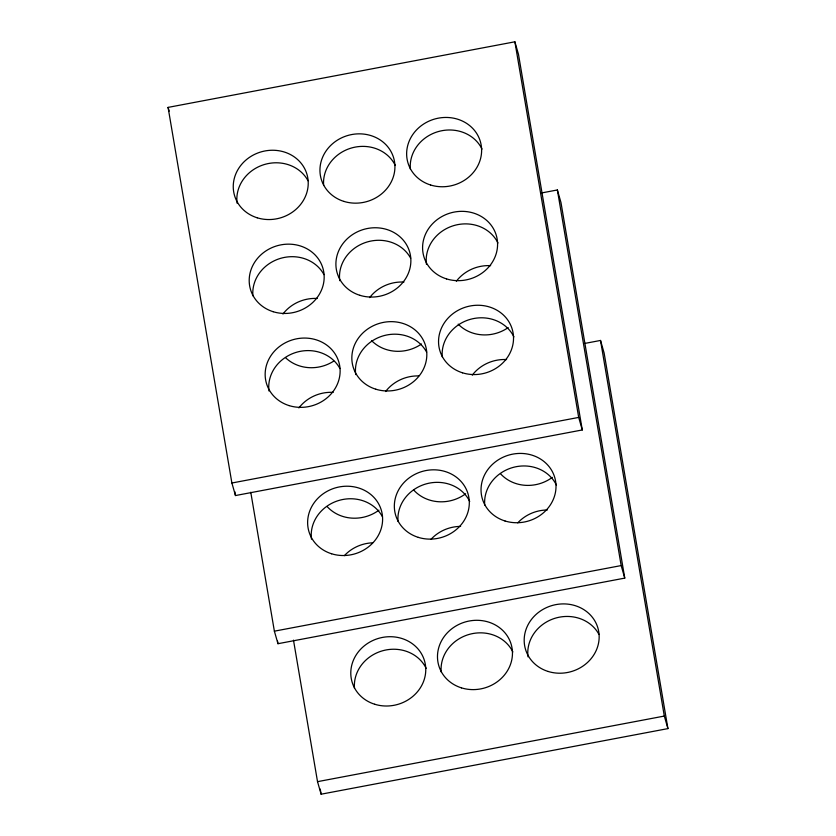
<?xml version="1.0" encoding="UTF-8"?>
<svg xmlns="http://www.w3.org/2000/svg" width="836" height="836" viewBox="0 0 836 836"><rect width="100%" height="100%" fill="white"/><g stroke="black" fill="none" stroke-linecap="round" stroke-linejoin="round"><path stroke-width="1.25" d="M168.078 107.395L514.882 41.8L518.477 54.34L582.284 429.955L235.48 495.549L231.885 483.009L168.078 107.395L169.165 111.157M540.735 193.106L557.372 189.96L560.966 202.5L624.764 578.115L277.97 643.71L274.375 631.17L250.769 492.247M585.158 343.356L600.52 340.451L604.115 352.991L667.922 728.605L321.118 794.2L317.523 781.66L293.488 640.157M231.885 483.009L578.69 417.415L582.284 429.955M274.375 631.17L621.169 565.575L624.764 578.115M317.523 781.66L664.317 716.065L667.922 728.605M600.52 340.451L664.317 716.065M557.372 189.96L621.169 565.575M514.882 41.8L578.69 417.415M320.24 789.059L321.118 794.2M277.531 641.139L277.97 643.71M234.822 491.693L235.48 495.549M517.756 522.866A37.745 34.401 -16 0 1 547.308 509.991M354.485 688.362A37.745 34.401 -16 0 1 382.658 650.753A37.745 34.401 -16 0 1 426.161 668.34M441.189 671.956A37.745 34.401 -16 0 1 469.362 634.357A37.745 34.401 -16 0 1 512.865 651.944M528.028 656.845A37.745 34.401 -16 0 1 554.717 618.358A37.745 34.401 -16 0 1 598.973 634.409M344.359 555.668A37.745 34.401 -16 0 1 372.678 542.815M552.324 477.377A37.745 34.401 -16 0 1 500.565 473.793M465.631 493.783A37.745 34.401 -16 0 1 413.862 490.199M378.927 510.179A37.745 34.401 -16 0 1 327.169 506.595M431.052 539.262A37.745 34.401 -16 0 1 460.605 526.398M472.288 375.124A37.745 34.401 -16 0 1 506.585 359.564M311.473 539.157A37.745 34.401 -16 0 1 338.162 500.67A37.745 34.401 -16 0 1 382.428 516.721M398.04 521.476A37.745 34.401 -16 0 1 426.214 483.866A37.745 34.401 -16 0 1 469.717 501.454M484.734 505.069A37.745 34.401 -16 0 1 512.907 467.47A37.745 34.401 -16 0 1 556.41 485.058M298.891 407.916A37.745 34.401 -16 0 1 333.188 392.366M508.183 327.607A37.745 34.401 -16 0 1 458.191 324.138M456.341 281.22A37.745 34.401 -16 0 1 490.638 265.66M421.49 344.004A37.745 34.401 -16 0 1 371.498 340.534M369.637 297.616A37.745 34.401 -16 0 1 403.934 282.066M333.763 361.089A37.745 34.401 -16 0 1 285.609 357.745M282.944 314.012A37.745 34.401 -16 0 1 317.241 298.462M385.595 391.52A37.745 34.401 -16 0 1 418.679 375.918M237.09 203.179A37.745 34.401 -16 0 1 263.779 164.702A37.745 34.401 -16 0 1 308.035 180.743M252.9 295.808A37.745 34.401 -16 0 1 280.405 258.397A37.745 34.401 -16 0 1 323.992 274.647M268.993 390.987A37.745 34.401 -16 0 1 295.683 352.51A37.745 34.401 -16 0 1 339.938 368.551M355.687 374.591A37.745 34.401 -16 0 1 382.376 336.103A37.745 34.401 -16 0 1 426.642 352.155M442.254 356.909A37.745 34.401 -16 0 1 470.428 319.31A37.745 34.401 -16 0 1 513.931 336.898M339.74 280.687A37.745 34.401 -16 0 1 366.429 242.2A37.745 34.401 -16 0 1 410.685 258.251M426.444 264.291A37.745 34.401 -16 0 1 453.791 225.595A37.745 34.401 -16 0 1 497.974 242.994M410.351 169.102A37.745 34.401 -16 0 1 438.524 131.503A37.745 34.401 -16 0 1 482.027 149.09M323.647 185.498A37.745 34.401 -16 0 1 351.82 147.899A37.745 34.401 -16 0 1 395.323 165.486M548.144 671.465A37.745 34.401 -16 0 0 598.722 631.556A37.745 34.401 -16 0 0 538.154 612.663A37.745 34.401 -16 0 0 548.144 671.465M374.737 704.257A37.745 34.401 -16 0 0 425.325 664.348A37.745 34.401 -16 0 0 364.757 645.465A37.745 34.401 -16 0 0 374.737 704.257M461.441 687.861A37.745 34.401 -16 0 0 512.019 647.952A37.745 34.401 -16 0 0 451.45 629.059A37.745 34.401 -16 0 0 461.441 687.861M504.986 520.974A37.745 34.401 -16 0 0 555.574 481.066A37.745 34.401 -16 0 0 494.996 462.183A37.745 34.401 -16 0 0 504.986 520.974M331.589 553.777A37.745 34.401 -16 0 0 382.167 513.858A37.745 34.401 -16 0 0 321.599 494.975A37.745 34.401 -16 0 0 331.589 553.777M418.293 537.37A37.745 34.401 -16 0 0 468.871 497.462A37.745 34.401 -16 0 0 408.302 478.579A37.745 34.401 -16 0 0 418.293 537.37M446.549 278.91A37.745 34.401 -16 0 0 497.138 239.002A37.745 34.401 -16 0 0 436.559 220.108A37.745 34.401 -16 0 0 446.549 278.91M462.507 372.814A37.745 34.401 -16 0 0 513.085 332.895A37.745 34.401 -16 0 0 452.516 314.012A37.745 34.401 -16 0 0 462.507 372.814M273.153 311.703A37.745 34.401 -16 0 0 323.731 271.794A37.745 34.401 -16 0 0 263.162 252.911A37.745 34.401 -16 0 0 273.153 311.703M430.603 185.007A37.745 34.401 -16 0 0 481.181 145.098A37.745 34.401 -16 0 0 420.612 126.205A37.745 34.401 -16 0 0 430.603 185.007M343.899 201.403A37.745 34.401 -16 0 0 394.487 161.494A37.745 34.401 -16 0 0 333.909 142.611A37.745 34.401 -16 0 0 343.899 201.403M257.206 217.799A37.745 34.401 -16 0 0 307.784 177.89A37.745 34.401 -16 0 0 247.216 159.007A37.745 34.401 -16 0 0 257.206 217.799M289.099 405.606A37.745 34.401 -16 0 0 339.688 365.698A37.745 34.401 -16 0 0 279.12 346.815A37.745 34.401 -16 0 0 289.099 405.606M359.856 295.307A37.745 34.401 -16 0 0 410.434 255.398A37.745 34.401 -16 0 0 349.866 236.515A37.745 34.401 -16 0 0 359.856 295.307M375.803 389.21A37.745 34.401 -16 0 0 426.381 349.302A37.745 34.401 -16 0 0 365.813 330.408A37.745 34.401 -16 0 0 375.803 389.21"/></g></svg>
